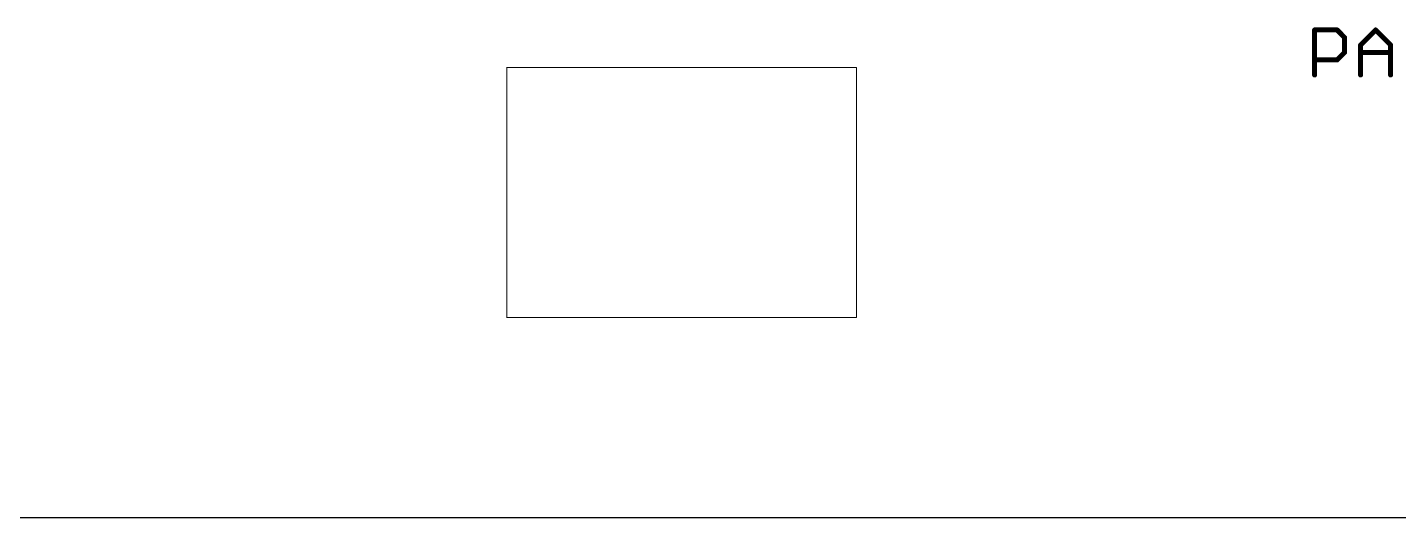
# Model space of a CAD drawing. Extents: x 0 to 11.2, y 0 to 11.2.
# Drawn here: x 2.779 to 4.152, y 0 to 0.49 of the extents above; entities that cross this region are included whole.
import ezdxf

# ---------------------------------------------------------------- set-up
doc = ezdxf.new("R2010")
doc.units = 0
doc.layers.add('20', color=53, linetype='CONTINUOUS')
doc.layers.add('25', color=253, linetype='CONTINUOUS')

msp = doc.modelspace()

# ---------------------------------------------------------------- linework, layer by layer
at = {"layer": '20'}
msp.add_line((0, 0), (11.21, 0), dxfattribs=at)
at = {"layer": '20', "const_width": 0.000984}
for points in [[(3.258784, 0.200026), (3.258784, 0.450026)], [(3.258784, 0.450026), (3.608784, 0.450026)], [(3.608784, 0.450026), (3.608784, 0.200026)], [(3.608784, 0.200026), (3.258784, 0.200026)]]:
    msp.add_lwpolyline(points, dxfattribs=at)
at = {"layer": '20', "const_width": 0.000492}
for points in [[(3.25903, 0.450026, 1), (3.258538, 0.450026)], [(3.258784, 0.450272, 1), (3.258784, 0.44978)], [(3.60903, 0.450026, 1), (3.608538, 0.450026)], [(3.608784, 0.44978, 1), (3.608784, 0.450272)], [(3.258784, 0.200272, 1), (3.258784, 0.19978)], [(3.258538, 0.200026, 1), (3.25903, 0.200026)], [(3.608538, 0.200026, 1), (3.60903, 0.200026)], [(3.608784, 0.19978, 1), (3.608784, 0.200272)]]:
    msp.add_lwpolyline(points, format="xyb", dxfattribs=at)
at = {"layer": '25', "const_width": 0.005}
for points in [[(4.0675, 0.4425), (4.0675, 0.487538)], [(4.0675, 0.487538), (4.090019, 0.487538)], [(4.090019, 0.487538), (4.097526, 0.480032)], [(4.097526, 0.480032), (4.097526, 0.465019)], [(4.113539, 0.472526), (4.128552, 0.487538)], [(4.128552, 0.487538), (4.143565, 0.472526)], [(4.097526, 0.465019), (4.090019, 0.457513)], [(4.113539, 0.4425), (4.113539, 0.472526)], [(4.113539, 0.465019), (4.143565, 0.465019)], [(4.143565, 0.472526), (4.143565, 0.4425)], [(4.090019, 0.457513), (4.0675, 0.457513)]]:
    msp.add_lwpolyline(points, dxfattribs=at)
at = {"layer": '25', "const_width": 0.0025}
for points in [[(4.06875, 0.487538, 1), (4.06625, 0.487538)], [(4.0675, 0.488788, 1), (4.0675, 0.486288)], [(4.090903, 0.488422, 1), (4.089135, 0.486655)], [(4.090019, 0.486288, 1), (4.090019, 0.488788)], [(4.098776, 0.480032, 1), (4.096276, 0.480032)], [(4.096642, 0.479148, 1), (4.098409, 0.480916)], [(4.129436, 0.488422, 1), (4.127668, 0.486655)], [(4.129436, 0.486655, 1), (4.127668, 0.488422)], [(4.098409, 0.464135, 1), (4.096642, 0.465903)], [(4.114789, 0.472526, 1), (4.112289, 0.472526)], [(4.112655, 0.473409, 1), (4.114423, 0.471642)], [(4.113539, 0.466269, 1), (4.113539, 0.463769)], [(4.144815, 0.472526, 1), (4.142315, 0.472526)], [(4.142681, 0.471642, 1), (4.144449, 0.473409)], [(4.143565, 0.463769, 1), (4.143565, 0.466269)], [(4.0675, 0.458763, 1), (4.0675, 0.456263)], [(4.089135, 0.458397, 1), (4.090903, 0.456629)], [(4.090019, 0.456263, 1), (4.090019, 0.458763)], [(4.096276, 0.465019, 1), (4.098776, 0.465019)], [(4.06625, 0.4425, 1), (4.06875, 0.4425)], [(4.112289, 0.4425, 1), (4.114789, 0.4425)], [(4.142315, 0.4425, 1), (4.144815, 0.4425)]]:
    msp.add_lwpolyline(points, format="xyb", dxfattribs=at)

doc.saveas('drawing.dxf')
